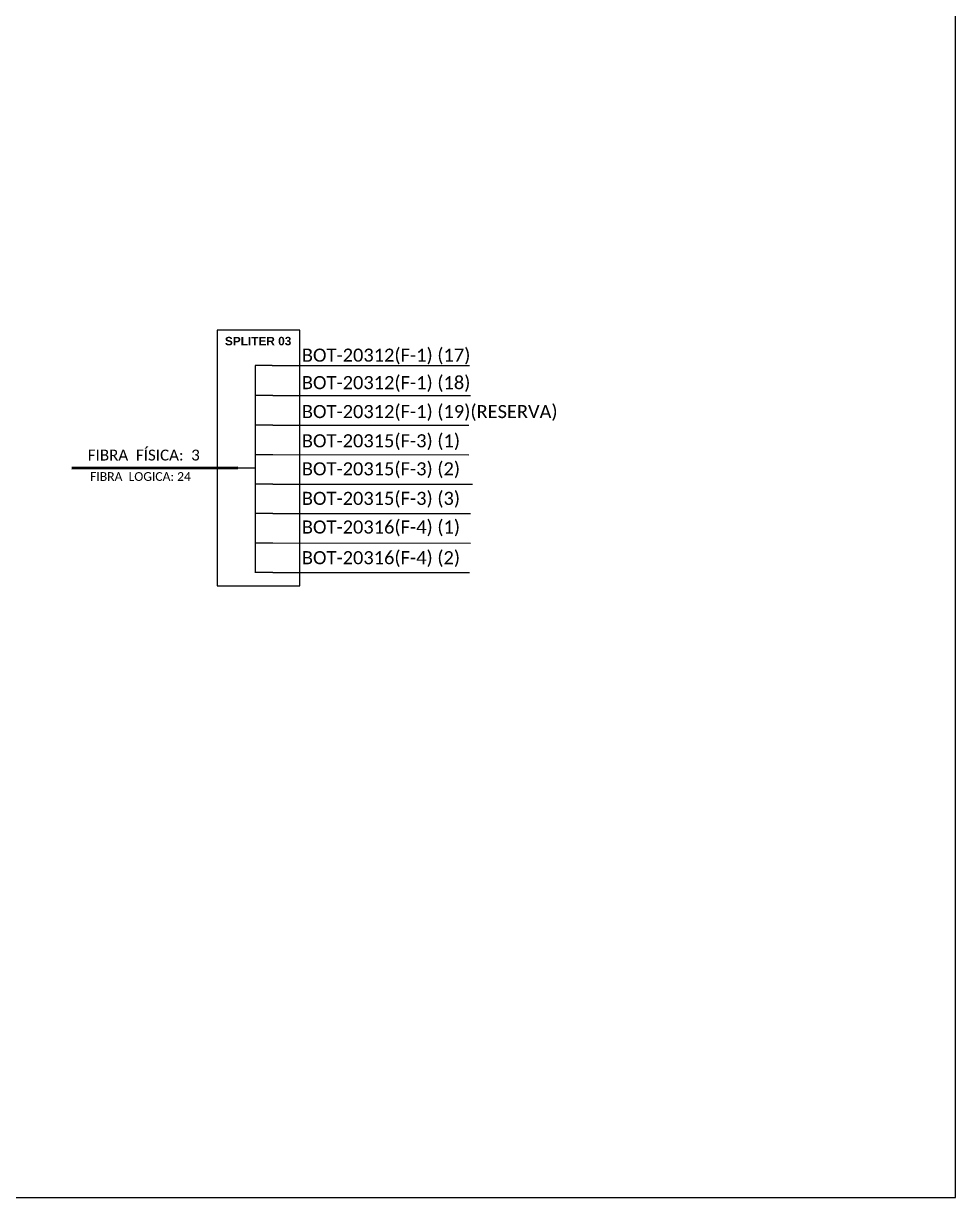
# Model space of a CAD drawing. Header units: metres. Extents: x -414 to 427, y -199 to 395.
# Drawn here: x 191 to 427.4, y -199.2 to 98.7 of the extents above; entities that cross this region are included whole.
import ezdxf

# ---------------------------------------------------------------- set-up
doc = ezdxf.new("R2010")
doc.units = ezdxf.units.M
doc.layers.add('texto', color=7, linetype='Continuous')
doc.layers.add('UNIFILAR', color=7, linetype='Continuous')
doc.styles.get("Standard").update_dxf_attribs({"font": 'arial.ttf'})

msp = doc.modelspace()

# ---------------------------------------------------------------- linework, layer by layer
at = {"color": 7}
for points in [[(-413.64, -199.16), (427.36, -199.16), (427.36, 394.84), (-413.64, 394.84)], [(240.15, -44.03), (261.06, -44.03), (261.06, 20.89), (240.15, 20.89)]]:
    msp.add_lwpolyline(points, close=True, dxfattribs=at)
at = {"layer": 'UNIFILAR', "color": 7, "linetype": 'Continuous'}
for p, q in [((249.79, 11.88), (249.79, -40.66)), ((254.05, 11.88), (249.79, 11.88)), ((254.26, 4.28), (250.01, 4.28)), ((254.26, -3.21), (250.01, -3.21)), ((254.26, -10.74), (250.01, -10.74)), ((245.38, -14.04), (249.78, -14.04)), ((254.26, -18.2), (250.01, -18.2)), ((254.26, -25.66), (250.01, -25.66)), ((254.26, -33.15), (250.01, -33.15)), ((254.26, -40.62), (250.01, -40.62))]:
    msp.add_line(p, q, dxfattribs=at)
at = {"layer": 'UNIFILAR', "color": 10, "linetype": 'Continuous'}
for p, q in [((254.05, 11.88), (304.11, 11.87)), ((254.26, 4.28), (304.33, 4.27)), ((254.26, -3.2), (303.95, -3.21)), ((254.26, -10.72), (303.95, -10.73)), ((254.26, -18.2), (304.89, -18.21)), ((254.26, -25.68), (304.33, -25.69)), ((254.26, -33.13), (304.33, -33.14)), ((254.26, -40.59), (304.11, -40.6))]:
    msp.add_line(p, q, dxfattribs=at)
at = {"layer": 'UNIFILAR', "color": 1, "linetype": 'Continuous', "lineweight": 60}
msp.add_line((245.38, -14.04), (203.29, -14.18), dxfattribs=at)

# ---------------------------------------------------------------- texts
at = {"layer": 'texto'}
for s, insert, char_height, width, attachment_point in [('{\\fArial|b1|i0|c0|p34;\\C10;SPLITER 03}', (250.51, 18.07), 2.1481, 20.9088, 5), ('{\\fCalibri|b0|i0|c0|p34;\\C1;BOT-20312(F-1) (17)}', (261.61, 16.18), 3.3192, 81.5494, 1), ('{\\fCalibri|b0|i0|c0|p34;\\C1;BOT-20312(F-1) (18)}', (261.61, 9.21), 3.3192, 81.5494, 1), ('{\\fCalibri|b0|i0|c0|p34;\\C7;BOT-20315(F-3) (1)}', (261.61, -5.55), 3.3192, 81.5494, 1), ('{\\fCalibri|b0|i0|c0|p34;\\C7;FIBRA  FÍSICA:  3}', (221.52, -10.84), 2.766, 41.8176, 5), ('{\\fCalibri|b0|i0|c0|p34;\\C7;BOT-20315(F-3) (2)}', (261.61, -12.66), 3.3192, 81.5494, 1), ('{\\fCalibri|b0|i0|c0|p34;\\C7;FIBRA  LOGICA: 24}', (220.69, -16.28), 2.2129, 41.8176, 5), ('{\\fCalibri|b0|i0|c0|p34;\\C7;BOT-20315(F-3) (3)}', (261.61, -20.15), 3.3192, 81.5494, 1), ('{\\fCalibri|b0|i0|c0|p34;\\C7;BOT-20316(F-4) (1)}', (261.61, -27.42), 3.3192, 81.5494, 1), ('{\\fCalibri|b0|i0|c0|p34;\\C7;BOT-20316(F-4) (2)}', (261.61, -35.2), 3.3192, 81.5494, 1)]:
    msp.add_mtext(s, dxfattribs=dict(at, insert=insert, char_height=char_height, width=width, attachment_point=attachment_point))
at = {"layer": 'texto', "color": 8, "insert": (261.61, 1.87), "char_height": 3.3192, "width": 81.5494, "attachment_point": 1}
msp.add_mtext('{\\fCalibri|b0|i0|c0|p34;BOT-20312(F-1) (19)(RESERVA)}', dxfattribs=at)

doc.saveas('drawing.dxf')
